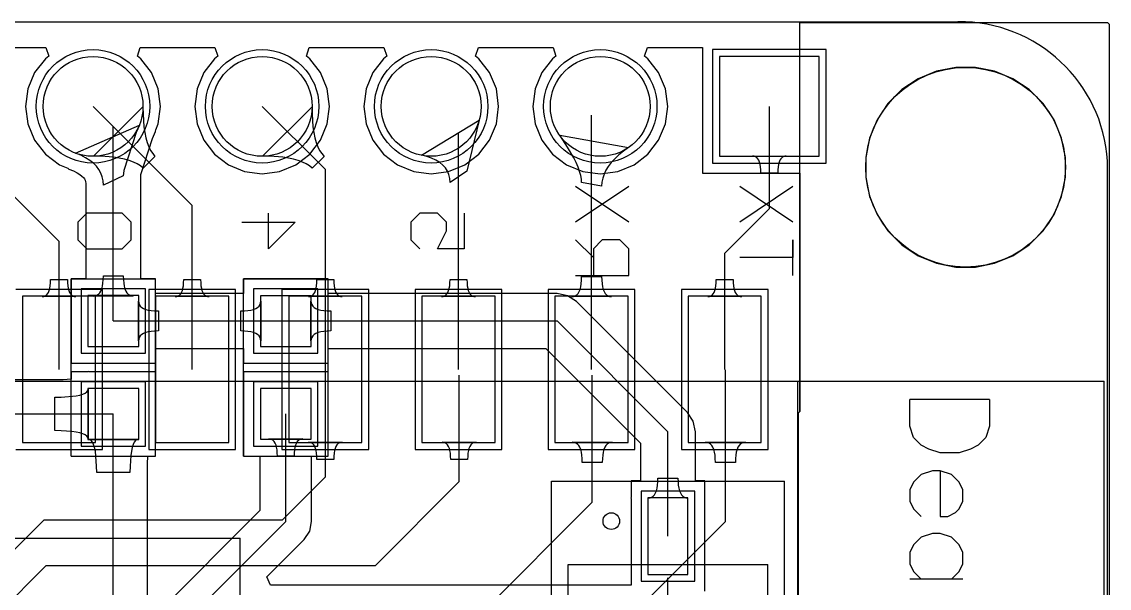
# Model space of a CAD drawing. Header units: millimetres. Extents: x 57.2 to 126.2, y 70.1 to 101.2.
# Drawn here: x 109.83 to 126.16, y 89.22 to 97.73 of the extents above; entities that cross this region are included whole.
import ezdxf

# ---------------------------------------------------------------- set-up
doc = ezdxf.new("R2010")
doc.units = ezdxf.units.MM
for name, color, linetype in [('BottomLayer', 5, 'Continuous'), ('BottomOverlay', 54, 'Continuous'), ('BottomPaste', 16, 'Continuous'), ('BottomSolder', 6, 'Continuous'), ('KeepOutLayer', 6, 'Continuous'), ('Mechanical13', 56, 'Continuous'), ('Mechanical15', 56, 'Continuous'), ('MultiLayer', 9, 'Continuous'), ('TopLayer', 1, 'Continuous'), ('TopOverlay', 2, 'Continuous'), ('TopPaste', 8, 'Continuous'), ('TopSolder', 216, 'Continuous')]:
    doc.layers.add(name, color=color, linetype=linetype)

# ---------------------------------------------------------------- blocks, each defined once
blk = doc.blocks.new('HDR1X10_B_2')
at = {"layer": 'BottomLayer'}
for p, q in [((-0.75, 0.75), (-0.75, -0.75)), ((0.75, 0.75), (-0.75, 0.75)), ((0.75, -0.75), (0.75, 0.75)), ((-0.75, -0.75), (0.75, -0.75))]:
    blk.add_line(p, q, dxfattribs=at)
for centre in [(2.54, 0), (5.08, 0), (7.62, 0), (10.16, 0)]:
    blk.add_circle(centre, 0.75, dxfattribs=at)
at = {"layer": 'BottomSolder'}
for p, q in [((-0.852, 0.852), (-0.852, -0.852)), ((0.852, 0.852), (-0.852, 0.852)), ((0.852, -0.852), (0.852, 0.852)), ((-0.852, -0.852), (0.852, -0.852))]:
    blk.add_line(p, q, dxfattribs=at)
for centre in [(2.54, 0), (5.08, 0), (7.62, 0), (10.16, 0)]:
    blk.add_circle(centre, 0.852, dxfattribs=at)
at = {"layer": 'MultiLayer'}
for p, q in [((-0.75, 0.75), (-0.75, -0.75)), ((0.75, 0.75), (-0.75, 0.75)), ((0.75, -0.75), (0.75, 0.75)), ((-0.75, -0.75), (0.75, -0.75))]:
    blk.add_line(p, q, dxfattribs=at)
for centre in [(2.54, 0), (5.08, 0), (7.62, 0), (10.16, 0)]:
    blk.add_circle(centre, 0.75, dxfattribs=at)
at = {"layer": 'TopLayer'}
for p, q in [((-0.75, 0.75), (-0.75, -0.75)), ((0.75, 0.75), (-0.75, 0.75)), ((0.75, -0.75), (0.75, 0.75)), ((-0.75, -0.75), (0.75, -0.75))]:
    blk.add_line(p, q, dxfattribs=at)
for centre in [(2.54, 0), (5.08, 0), (7.62, 0), (10.16, 0)]:
    blk.add_circle(centre, 0.75, dxfattribs=at)
at = {"layer": 'TopSolder'}
for p, q in [((-0.852, 0.852), (-0.852, -0.852)), ((0.852, 0.852), (-0.852, 0.852)), ((0.852, -0.852), (0.852, 0.852)), ((-0.852, -0.852), (0.852, -0.852))]:
    blk.add_line(p, q, dxfattribs=at)
for centre in [(2.54, 0), (5.08, 0), (7.62, 0), (10.16, 0)]:
    blk.add_circle(centre, 0.852, dxfattribs=at)
blk = doc.blocks.new('R0603_35')
at = {"layer": 'TopLayer'}
for p, q in [((-1.079, 0.381), (-1.079, -0.381)), ((-0.317, 0.381), (-1.079, 0.381)), ((-0.317, -0.381), (-0.317, 0.381)), ((0.317, 0.381), (0.317, -0.381)), ((1.079, 0.381), (0.317, 0.381)), ((1.079, -0.381), (1.079, 0.381)), ((-1.079, -0.381), (-0.317, -0.381)), ((0.317, -0.381), (1.079, -0.381))]:
    blk.add_line(p, q, dxfattribs=at)
at = {"layer": 'TopOverlay'}
for p, q in [((-1.333, 0.635), (1.333, 0.635)), ((-1.333, 0.635), (-1.333, -0.635)), ((1.333, 0.635), (1.333, -0.635)), ((-1.333, -0.635), (1.333, -0.635))]:
    blk.add_line(p, q, dxfattribs=at)
at = {"layer": 'TopPaste'}
for p, q in [((-1.079, 0.381), (-1.079, -0.381)), ((-0.317, 0.381), (-1.079, 0.381)), ((-0.317, -0.381), (-0.317, 0.381)), ((0.317, 0.381), (0.317, -0.381)), ((1.079, 0.381), (0.317, 0.381)), ((1.079, -0.381), (1.079, 0.381)), ((-1.079, -0.381), (-0.317, -0.381)), ((0.317, -0.381), (1.079, -0.381))]:
    blk.add_line(p, q, dxfattribs=at)
at = {"layer": 'TopSolder'}
for p, q in [((-1.181, 0.483), (-1.181, -0.483)), ((-0.216, 0.483), (-1.181, 0.483)), ((-0.216, -0.483), (-0.216, 0.483)), ((0.216, 0.483), (0.216, -0.483)), ((1.181, 0.483), (0.216, 0.483)), ((1.181, -0.483), (1.181, 0.483)), ((-1.181, -0.483), (-0.216, -0.483)), ((0.216, -0.483), (1.181, -0.483))]:
    blk.add_line(p, q, dxfattribs=at)
blk = doc.blocks.new('R0603_37')
at = {"layer": 'TopLayer'}
for p, q in [((-1.0795, 0.381), (-1.0795, -0.381)), ((-0.3175, 0.381), (-1.0795, 0.381)), ((-0.3175, -0.381), (-0.3175, 0.381)), ((0.3175, 0.381), (0.3175, -0.381)), ((1.0795, 0.381), (0.3175, 0.381)), ((1.0795, -0.381), (1.0795, 0.381)), ((-1.0795, -0.381), (-0.3175, -0.381)), ((0.3175, -0.381), (1.0795, -0.381))]:
    blk.add_line(p, q, dxfattribs=at)
at = {"layer": 'TopOverlay'}
for p, q in [((-1.3335, 0.635), (1.3335, 0.635)), ((-1.3335, 0.635), (-1.3335, -0.635)), ((1.3335, 0.635), (1.3335, -0.635)), ((-1.3335, -0.635), (1.3335, -0.635))]:
    blk.add_line(p, q, dxfattribs=at)
at = {"layer": 'TopPaste'}
for p, q in [((-1.0795, 0.381), (-1.0795, -0.381)), ((-0.3175, 0.381), (-1.0795, 0.381)), ((-0.3175, -0.381), (-0.3175, 0.381)), ((0.3175, 0.381), (0.3175, -0.381)), ((1.0795, 0.381), (0.3175, 0.381)), ((1.0795, -0.381), (1.0795, 0.381)), ((-1.0795, -0.381), (-0.3175, -0.381)), ((0.3175, -0.381), (1.0795, -0.381))]:
    blk.add_line(p, q, dxfattribs=at)
at = {"layer": 'TopSolder'}
for p, q in [((-1.1811, 0.4826), (-1.1811, -0.4826)), ((-0.2159, 0.4826), (-1.1811, 0.4826)), ((-0.2159, -0.4826), (-0.2159, 0.4826)), ((0.2159, 0.4826), (0.2159, -0.4826)), ((1.1811, 0.4826), (0.2159, 0.4826)), ((1.1811, -0.4826), (1.1811, 0.4826)), ((-1.1811, -0.4826), (-0.2159, -0.4826)), ((0.2159, -0.4826), (1.1811, -0.4826))]:
    blk.add_line(p, q, dxfattribs=at)
blk = doc.blocks.new('ESP_07_B_51')
at = {"layer": 'BottomLayer'}
for p, q in [((-0.926, 11.602), (-0.926, 10.502)), ((1.274, 11.602), (-0.926, 11.602)), ((1.274, 10.502), (1.274, 11.602)), ((-0.926, 10.502), (1.274, 10.502)), ((-0.926, 9.602), (-0.926, 8.502)), ((1.274, 9.602), (-0.926, 9.602)), ((1.274, 8.502), (1.274, 9.602)), ((-0.926, 8.502), (1.274, 8.502)), ((-0.926, 7.602), (-0.926, 6.502)), ((1.274, 7.602), (-0.926, 7.602)), ((1.274, 6.502), (1.274, 7.602)), ((-0.926, 6.502), (1.274, 6.502)), ((-0.926, 5.602), (-0.926, 4.502)), ((1.274, 5.602), (-0.926, 5.602)), ((1.274, 4.502), (1.274, 5.602)), ((-0.926, 4.502), (1.274, 4.502)), ((-0.926, 3.602), (-0.926, 2.502)), ((1.274, 3.602), (-0.926, 3.602)), ((1.274, 2.502), (1.274, 3.602)), ((-0.926, 2.502), (1.274, 2.502)), ((-0.926, 1.602), (-0.926, 0.502)), ((1.274, 1.602), (-0.926, 1.602)), ((1.274, 0.502), (1.274, 1.602)), ((-0.926, 0.502), (1.274, 0.502))]:
    blk.add_line(p, q, dxfattribs=at)
at = {"layer": 'BottomOverlay'}
for p, q in [((-0.003, 16.552), (-0.003, -4.648)), ((-16.003, -0.048), (-0.003, -0.048)), ((-16.003, -4.648), (-0.003, -4.648))]:
    blk.add_line(p, q, dxfattribs=at)
at = {"layer": 'BottomPaste'}
for p, q in [((-0.926, 11.602), (-0.926, 10.502)), ((1.274, 11.602), (-0.926, 11.602)), ((1.274, 10.502), (1.274, 11.602)), ((-0.926, 10.502), (1.274, 10.502)), ((-0.926, 9.602), (-0.926, 8.502)), ((1.274, 9.602), (-0.926, 9.602)), ((1.274, 8.502), (1.274, 9.602)), ((-0.926, 8.502), (1.274, 8.502)), ((-0.926, 7.602), (-0.926, 6.502)), ((1.274, 7.602), (-0.926, 7.602)), ((1.274, 6.502), (1.274, 7.602)), ((-0.926, 6.502), (1.274, 6.502)), ((-0.926, 5.602), (-0.926, 4.502)), ((1.274, 5.602), (-0.926, 5.602)), ((1.274, 4.502), (1.274, 5.602)), ((-0.926, 4.502), (1.274, 4.502)), ((-0.926, 3.602), (-0.926, 2.502)), ((1.274, 3.602), (-0.926, 3.602)), ((1.274, 2.502), (1.274, 3.602)), ((-0.926, 2.502), (1.274, 2.502)), ((-0.926, 1.602), (-0.926, 0.502)), ((1.274, 1.602), (-0.926, 1.602)), ((1.274, 0.502), (1.274, 1.602)), ((-0.926, 0.502), (1.274, 0.502))]:
    blk.add_line(p, q, dxfattribs=at)
at = {"layer": 'BottomSolder'}
for p, q in [((-1.028, 11.703), (-1.028, 10.4)), ((1.375, 10.4), (1.375, 11.703)), ((-1.028, 10.4), (1.375, 10.4)), ((-1.028, 9.703), (-1.028, 8.4)), ((1.375, 9.703), (-1.028, 9.703)), ((1.375, 8.4), (1.375, 9.703)), ((-1.028, 8.4), (1.375, 8.4)), ((-1.028, 7.703), (-1.028, 6.4)), ((1.375, 7.703), (-1.028, 7.703)), ((1.375, 6.4), (1.375, 7.703)), ((-1.028, 6.4), (1.375, 6.4)), ((-1.028, 5.703), (-1.028, 4.4)), ((1.375, 5.703), (-1.028, 5.703)), ((1.375, 4.4), (1.375, 5.703)), ((-1.028, 4.4), (1.375, 4.4)), ((-1.028, 3.703), (-1.028, 2.4)), ((1.375, 3.703), (-1.028, 3.703)), ((1.375, 2.4), (1.375, 3.703)), ((-1.028, 2.4), (1.375, 2.4)), ((-1.028, 1.703), (-1.028, 0.4)), ((1.375, 1.703), (-1.028, 1.703)), ((1.375, 0.4), (1.375, 1.703)), ((-1.028, 0.4), (1.375, 0.4))]:
    blk.add_line(p, q, dxfattribs=at)
blk = doc.blocks.new('_8050_52')
at = {"layer": 'Mechanical13'}
for p, q in [((-0.624, 1.424), (-0.624, -1.576)), ((-0.624, 1.424), (0.776, 1.424)), ((0.776, 1.424), (0.776, -1.576)), ((-0.624, -1.576), (0.776, -1.576))]:
    blk.add_line(p, q, dxfattribs=at)
at = {"layer": 'Mechanical15'}
for p, q in [((-1.874, 1.674), (-1.874, -1.826)), ((-1.874, 1.674), (2.026, 1.674)), ((2.026, 1.674), (2.026, -1.826)), ((0.076, 0.424), (0.076, -0.576)), ((-0.424, -0.076), (0.576, -0.076)), ((-1.874, -1.826), (2.026, -1.826))]:
    blk.add_line(p, q, dxfattribs=at)
at = {"layer": 'TopLayer'}
for p, q in [((-0.474, 1.174), (-1.624, 1.174)), ((-1.624, 1.174), (-1.624, 0.574)), ((-0.474, 0.574), (-0.474, 1.174)), ((-1.624, 0.574), (-0.474, 0.574)), ((1.776, 0.224), (0.626, 0.224)), ((0.626, 0.224), (0.626, -0.376)), ((1.776, -0.376), (1.776, 0.224)), ((0.626, -0.376), (1.776, -0.376)), ((-0.474, -0.726), (-1.624, -0.726)), ((-1.624, -0.726), (-1.624, -1.326)), ((-0.474, -1.326), (-0.474, -0.726)), ((-1.624, -1.326), (-0.474, -1.326))]:
    blk.add_line(p, q, dxfattribs=at)
at = {"layer": 'TopOverlay'}
for p, q in [((-0.124, 1.424), (0.776, 1.424)), ((0.776, 1.424), (0.776, 0.624)), ((0.776, -0.776), (0.776, -1.576)), ((-0.124, -1.576), (0.776, -1.576))]:
    blk.add_line(p, q, dxfattribs=at)
blk.add_circle((1.426, 0.774), 0.125, dxfattribs=at)
at = {"layer": 'TopPaste'}
for p, q in [((-0.474, 1.174), (-1.624, 1.174)), ((-1.624, 1.174), (-1.624, 0.574)), ((-0.474, 0.574), (-0.474, 1.174)), ((-1.624, 0.574), (-0.474, 0.574)), ((1.776, 0.224), (0.626, 0.224)), ((0.626, 0.224), (0.626, -0.376)), ((1.776, -0.376), (1.776, 0.224)), ((0.626, -0.376), (1.776, -0.376)), ((-0.474, -0.726), (-1.624, -0.726)), ((-1.624, -0.726), (-1.624, -1.326)), ((-0.474, -1.326), (-0.474, -0.726)), ((-1.624, -1.326), (-0.474, -1.326))]:
    blk.add_line(p, q, dxfattribs=at)
at = {"layer": 'TopSolder'}
for p, q in [((-0.372, 1.275), (-1.725, 1.275)), ((-1.725, 1.275), (-1.725, 0.472)), ((-0.372, 0.472), (-0.372, 1.275)), ((-1.725, 0.472), (-0.372, 0.472)), ((1.878, 0.325), (0.525, 0.325)), ((0.525, 0.325), (0.525, -0.478)), ((1.878, -0.478), (1.878, 0.325)), ((0.525, -0.478), (1.878, -0.478)), ((-0.372, -0.625), (-1.725, -0.625)), ((-1.725, -0.625), (-1.725, -1.428)), ((-0.372, -1.428), (-0.372, -0.625)), ((-1.725, -1.428), (-0.372, -1.428))]:
    blk.add_line(p, q, dxfattribs=at)
blk = doc.blocks.new('LM39100_59')
at = {"layer": 'TopLayer'}
for p, q in [((-1.589, 3.824), (-1.589, 2.325)), ((1.691, 3.824), (-1.589, 3.824)), ((1.691, 2.325), (1.691, 3.824)), ((-1.589, 2.325), (1.691, 2.325)), ((-2.731, -2.477), (-2.731, -3.975)), ((-1.74, -2.477), (-2.731, -2.477)), ((-1.74, -3.975), (-1.74, -2.477)), ((-0.444, -2.476), (-0.444, -3.976)), ((0.546, -2.476), (-0.444, -2.476)), ((0.546, -3.976), (0.546, -2.476)), ((1.841, -2.477), (1.841, -3.975)), ((2.832, -2.477), (1.841, -2.477)), ((2.832, -3.975), (2.832, -2.477)), ((-2.731, -3.975), (-1.74, -3.975)), ((-0.444, -3.976), (0.546, -3.976)), ((1.841, -3.975), (2.832, -3.975))]:
    blk.add_line(p, q, dxfattribs=at)
at = {"layer": 'TopOverlay'}
for p, q in [((-3.251, -2.21), (-3.251, 1.854)), ((-2.235, 1.854), (-3.251, 1.854)), ((3.353, 1.854), (2.337, 1.854)), ((3.353, -2.21), (3.353, 1.854))]:
    blk.add_line(p, q, dxfattribs=at)
at = {"layer": 'TopPaste'}
for p, q in [((-1.589, 3.824), (-1.589, 2.325)), ((1.691, 3.824), (-1.589, 3.824)), ((1.691, 2.325), (1.691, 3.824)), ((-1.589, 2.325), (1.691, 2.325)), ((-2.731, -2.477), (-2.731, -3.975)), ((-1.74, -2.477), (-2.731, -2.477)), ((-1.74, -3.975), (-1.74, -2.477)), ((-0.444, -2.476), (-0.444, -3.976)), ((0.546, -2.476), (-0.444, -2.476)), ((0.546, -3.976), (0.546, -2.476)), ((1.841, -2.477), (1.841, -3.975)), ((2.832, -2.477), (1.841, -2.477)), ((2.832, -3.975), (2.832, -2.477)), ((-2.731, -3.975), (-1.74, -3.975)), ((-0.444, -3.976), (0.546, -3.976)), ((1.841, -3.975), (2.832, -3.975))]:
    blk.add_line(p, q, dxfattribs=at)
at = {"layer": 'TopSolder'}
for p, q in [((-1.691, 3.925), (-1.691, 2.223)), ((1.792, 3.925), (-1.691, 3.925)), ((1.792, 2.223), (1.792, 3.925)), ((-1.691, 2.223), (1.792, 2.223)), ((-2.832, -2.375), (-2.832, -4.077)), ((-1.638, -2.375), (-2.832, -2.375)), ((-1.638, -4.077), (-1.638, -2.375)), ((-0.546, -2.374), (-0.546, -4.077)), ((0.647, -2.374), (-0.546, -2.374)), ((0.647, -4.077), (0.647, -2.374)), ((1.74, -2.375), (1.74, -4.077)), ((2.934, -2.375), (1.74, -2.375)), ((2.934, -4.077), (2.934, -2.375)), ((-2.832, -4.077), (-1.638, -4.077)), ((-0.546, -4.077), (0.647, -4.077)), ((1.74, -4.077), (2.934, -4.077))]:
    blk.add_line(p, q, dxfattribs=at)

msp = doc.modelspace()

# ---------------------------------------------------------------- linework, layer by layer
at = {"layer": 'BottomLayer'}
for p, q in [((121.514, 91.872), (121.514, 97.714)), ((121.514, 97.714), (126.136, 97.714)), ((126.136, 97.714), (126.162, 97.688)), ((126.162, 97.688), (126.162, 70.104)), ((108.356, 96.455), (110.386, 94.426)), ((110.896, 96.455), (112.386, 94.966)), ((110.904, 95.705), (111.646, 96.448)), ((111.646, 96.448), (111.647, 96.34)), ((113.436, 96.455), (114.386, 95.506)), ((113.444, 95.705), (114.186, 96.448)), ((114.186, 96.448), (114.187, 96.34)), ((121.056, 94.92), (121.056, 96.455)), ((111.647, 96.34), (111.66, 96.147)), ((114.187, 96.34), (114.2, 96.147)), ((115.829, 95.72), (116.697, 96.246)), ((116.697, 96.246), (116.513, 95.481)), ((118.386, 92.503), (118.386, 96.325)), ((111.66, 96.147), (111.673, 96.061)), ((111.673, 96.061), (111.689, 95.983)), ((114.2, 96.147), (114.213, 96.061)), ((114.213, 96.061), (114.229, 95.983)), ((111.689, 95.983), (111.709, 95.913)), ((111.709, 95.913), (111.733, 95.849)), ((114.229, 95.983), (114.249, 95.913)), ((114.249, 95.913), (114.273, 95.849)), ((116.386, 92.503), (116.386, 96.046)), ((118.025, 95.843), (117.906, 96.02)), ((117.906, 96.02), (118.94, 95.836)), ((111.733, 95.849), (111.76, 95.794)), ((111.76, 95.794), (111.792, 95.745)), ((111.792, 95.745), (111.827, 95.704)), ((114.273, 95.849), (114.3, 95.794)), ((114.3, 95.794), (114.332, 95.745)), ((114.332, 95.745), (114.367, 95.704)), ((118.117, 95.684), (118.025, 95.843)), ((118.863, 95.781), (118.794, 95.725)), ((118.94, 95.836), (118.863, 95.781)), ((111.012, 95.705), (110.904, 95.705)), ((111.205, 95.691), (111.012, 95.705)), ((111.29, 95.679), (111.205, 95.691)), ((111.368, 95.663), (111.29, 95.679)), ((111.439, 95.643), (111.368, 95.663)), ((111.502, 95.619), (111.439, 95.643)), ((111.558, 95.592), (111.502, 95.619)), ((111.607, 95.56), (111.558, 95.592)), ((111.827, 95.704), (111.647, 95.525)), ((113.552, 95.705), (113.444, 95.705)), ((113.745, 95.691), (113.552, 95.705)), ((113.83, 95.679), (113.745, 95.691)), ((113.908, 95.663), (113.83, 95.679)), ((113.979, 95.643), (113.908, 95.663)), ((114.042, 95.619), (113.979, 95.643)), ((114.098, 95.592), (114.042, 95.619)), ((114.146, 95.56), (114.098, 95.592)), ((114.367, 95.704), (114.187, 95.525)), ((115.91, 95.7), (115.829, 95.72)), ((115.983, 95.676), (115.91, 95.7)), ((116.048, 95.647), (115.983, 95.676)), ((116.104, 95.613), (116.048, 95.647)), ((116.151, 95.574), (116.104, 95.613)), ((116.19, 95.531), (116.151, 95.574)), ((118.153, 95.611), (118.117, 95.684)), ((118.183, 95.543), (118.153, 95.611)), ((118.681, 95.611), (118.637, 95.553)), ((118.734, 95.668), (118.681, 95.611)), ((118.794, 95.725), (118.734, 95.668)), ((120.827, 95.706), (120.802, 95.708)), ((120.802, 95.708), (121.31, 95.708)), ((120.848, 95.698), (120.827, 95.706)), ((120.867, 95.686), (120.848, 95.698)), ((120.884, 95.668), (120.867, 95.686)), ((120.898, 95.645), (120.884, 95.668)), ((120.909, 95.617), (120.898, 95.645)), ((120.918, 95.584), (120.909, 95.617)), ((120.924, 95.546), (120.918, 95.584)), ((121.195, 95.584), (121.188, 95.546)), ((121.204, 95.617), (121.195, 95.584)), ((121.215, 95.645), (121.204, 95.617)), ((121.229, 95.668), (121.215, 95.645)), ((121.246, 95.686), (121.229, 95.668)), ((121.265, 95.698), (121.246, 95.686)), ((121.286, 95.706), (121.265, 95.698)), ((121.31, 95.708), (121.286, 95.706)), ((111.647, 95.525), (111.607, 95.56)), ((114.187, 95.525), (114.146, 95.56)), ((114.386, 92.503), (114.386, 95.506)), ((116.22, 95.483), (116.19, 95.531)), ((116.241, 95.43), (116.22, 95.483)), ((116.254, 95.373), (116.241, 95.43)), ((116.513, 95.481), (116.259, 95.31)), ((118.206, 95.478), (118.183, 95.543)), ((118.222, 95.418), (118.206, 95.478)), ((118.232, 95.362), (118.222, 95.418)), ((118.572, 95.436), (118.552, 95.376)), ((118.6, 95.495), (118.572, 95.436)), ((118.637, 95.553), (118.6, 95.495)), ((120.928, 95.503), (120.924, 95.546)), ((120.929, 95.454), (120.928, 95.503)), ((121.183, 95.454), (120.929, 95.454)), ((121.185, 95.503), (121.183, 95.454)), ((121.188, 95.546), (121.185, 95.503)), ((116.259, 95.31), (116.254, 95.373)), ((118.236, 95.31), (118.232, 95.362)), ((118.536, 95.256), (118.236, 95.31)), ((118.54, 95.316), (118.536, 95.256)), ((118.552, 95.376), (118.54, 95.316)), ((112.386, 92.503), (112.386, 94.966)), ((120.386, 94.249), (121.056, 94.92)), ((110.386, 92.503), (110.386, 94.426)), ((120.386, 92.503), (120.386, 94.249)), ((110.254, 93.761), (110.257, 93.805)), ((110.257, 93.805), (110.259, 93.854)), ((110.259, 93.854), (110.513, 93.854)), ((110.513, 93.854), (110.514, 93.805)), ((110.514, 93.805), (110.518, 93.761)), ((112.254, 93.761), (112.257, 93.805)), ((112.257, 93.805), (112.259, 93.854)), ((112.259, 93.854), (112.513, 93.854)), ((112.513, 93.854), (112.514, 93.805)), ((112.514, 93.805), (112.518, 93.761)), ((114.254, 93.761), (114.257, 93.805)), ((114.257, 93.805), (114.259, 93.854)), ((114.259, 93.854), (114.513, 93.854)), ((114.513, 93.854), (114.514, 93.805)), ((114.514, 93.805), (114.518, 93.761)), ((116.254, 93.761), (116.257, 93.805)), ((116.257, 93.805), (116.259, 93.854)), ((116.259, 93.854), (116.513, 93.854)), ((116.513, 93.854), (116.514, 93.805)), ((116.514, 93.805), (116.518, 93.761)), ((118.222, 93.745), (118.23, 93.79)), ((118.23, 93.79), (118.234, 93.842)), ((118.234, 93.842), (118.236, 93.9)), ((118.236, 93.9), (118.536, 93.9)), ((118.536, 93.9), (118.537, 93.842)), ((118.537, 93.842), (118.542, 93.79)), ((118.542, 93.79), (118.549, 93.745)), ((120.254, 93.761), (120.257, 93.805)), ((120.257, 93.805), (120.259, 93.854)), ((120.259, 93.854), (120.513, 93.854)), ((120.513, 93.854), (120.514, 93.805)), ((120.514, 93.805), (120.518, 93.761)), ((110.177, 93.607), (110.196, 93.62)), ((110.196, 93.62), (110.213, 93.638)), ((110.213, 93.638), (110.227, 93.661)), ((110.227, 93.661), (110.238, 93.689)), ((110.238, 93.689), (110.247, 93.722)), ((110.247, 93.722), (110.254, 93.761)), ((110.518, 93.761), (110.524, 93.722)), ((110.524, 93.722), (110.533, 93.689)), ((110.533, 93.689), (110.544, 93.661)), ((110.544, 93.661), (110.558, 93.638)), ((110.558, 93.638), (110.575, 93.62)), ((110.575, 93.62), (110.594, 93.607)), ((112.177, 93.607), (112.196, 93.62)), ((112.196, 93.62), (112.213, 93.638)), ((112.213, 93.638), (112.227, 93.661)), ((112.227, 93.661), (112.238, 93.689)), ((112.238, 93.689), (112.247, 93.722)), ((112.247, 93.722), (112.254, 93.761)), ((112.518, 93.761), (112.524, 93.722)), ((112.524, 93.722), (112.533, 93.689)), ((112.533, 93.689), (112.544, 93.661)), ((112.544, 93.661), (112.558, 93.638)), ((112.558, 93.638), (112.575, 93.62)), ((112.575, 93.62), (112.594, 93.607)), ((114.177, 93.607), (114.196, 93.62)), ((114.196, 93.62), (114.213, 93.638)), ((114.213, 93.638), (114.227, 93.661)), ((114.227, 93.661), (114.238, 93.689)), ((114.238, 93.689), (114.247, 93.722)), ((114.247, 93.722), (114.254, 93.761)), ((114.518, 93.761), (114.524, 93.722)), ((114.524, 93.722), (114.533, 93.689)), ((114.533, 93.689), (114.544, 93.661)), ((114.544, 93.661), (114.558, 93.638)), ((114.558, 93.638), (114.575, 93.62)), ((114.575, 93.62), (114.594, 93.607)), ((116.177, 93.607), (116.196, 93.62)), ((116.196, 93.62), (116.213, 93.638)), ((116.213, 93.638), (116.227, 93.661)), ((116.227, 93.661), (116.238, 93.689)), ((116.238, 93.689), (116.247, 93.722)), ((116.247, 93.722), (116.254, 93.761)), ((116.518, 93.761), (116.524, 93.722)), ((116.524, 93.722), (116.533, 93.689)), ((116.533, 93.689), (116.544, 93.661)), ((116.544, 93.661), (116.558, 93.638)), ((116.558, 93.638), (116.575, 93.62)), ((116.575, 93.62), (116.594, 93.607)), ((118.114, 93.6), (118.14, 93.609)), ((118.14, 93.609), (118.162, 93.624)), ((118.162, 93.624), (118.182, 93.645)), ((118.182, 93.645), (118.198, 93.672)), ((118.198, 93.672), (118.212, 93.706)), ((118.212, 93.706), (118.222, 93.745)), ((118.549, 93.745), (118.56, 93.706)), ((118.56, 93.706), (118.573, 93.672)), ((118.573, 93.672), (118.59, 93.645)), ((118.59, 93.645), (118.609, 93.624)), ((118.609, 93.624), (118.632, 93.609)), ((118.632, 93.609), (118.657, 93.6)), ((120.177, 93.607), (120.196, 93.62)), ((120.196, 93.62), (120.213, 93.638)), ((120.213, 93.638), (120.227, 93.661)), ((120.227, 93.661), (120.238, 93.689)), ((120.238, 93.689), (120.247, 93.722)), ((120.247, 93.722), (120.254, 93.761)), ((120.518, 93.761), (120.524, 93.722)), ((120.524, 93.722), (120.533, 93.689)), ((120.533, 93.689), (120.544, 93.661)), ((120.544, 93.661), (120.558, 93.638)), ((120.558, 93.638), (120.575, 93.62)), ((120.575, 93.62), (120.594, 93.607)), ((110.132, 93.597), (110.156, 93.599)), ((110.64, 93.597), (110.132, 93.597)), ((110.156, 93.599), (110.177, 93.607)), ((110.594, 93.607), (110.615, 93.599)), ((110.615, 93.599), (110.64, 93.597)), ((112.132, 93.597), (112.156, 93.599)), ((112.64, 93.597), (112.132, 93.597)), ((112.156, 93.599), (112.177, 93.607)), ((112.594, 93.607), (112.615, 93.599)), ((112.615, 93.599), (112.64, 93.597)), ((114.132, 93.597), (114.156, 93.599)), ((114.64, 93.597), (114.132, 93.597)), ((114.156, 93.599), (114.177, 93.607)), ((114.594, 93.607), (114.615, 93.599)), ((114.615, 93.599), (114.64, 93.597)), ((116.132, 93.597), (116.156, 93.599)), ((116.64, 93.597), (116.132, 93.597)), ((116.156, 93.599), (116.177, 93.607)), ((116.594, 93.607), (116.615, 93.599)), ((116.615, 93.599), (116.64, 93.597)), ((118.086, 93.597), (118.114, 93.6)), ((118.686, 93.597), (118.086, 93.597)), ((118.657, 93.6), (118.686, 93.597)), ((120.132, 93.597), (120.156, 93.599)), ((120.64, 93.597), (120.132, 93.597)), ((120.156, 93.599), (120.177, 93.607)), ((120.594, 93.607), (120.615, 93.599)), ((120.615, 93.599), (120.64, 93.597)), ((114.386, 90.891), (114.386, 92.503)), ((120.396, 90.221), (120.396, 92.495)), ((116.396, 90.818), (116.396, 92.417)), ((118.396, 90.507), (118.396, 92.417)), ((121.488, 91.846), (121.514, 91.872)), ((121.488, 70.129), (121.488, 91.846)), ((114.156, 91.406), (114.132, 91.409)), ((114.132, 91.409), (114.64, 91.409)), ((114.177, 91.398), (114.156, 91.406)), ((114.196, 91.386), (114.177, 91.398)), ((114.213, 91.368), (114.196, 91.386)), ((114.227, 91.344), (114.213, 91.368)), ((114.238, 91.316), (114.227, 91.344)), ((114.544, 91.344), (114.533, 91.316)), ((114.558, 91.368), (114.544, 91.344)), ((114.575, 91.386), (114.558, 91.368)), ((114.594, 91.398), (114.575, 91.386)), ((114.615, 91.406), (114.594, 91.398)), ((114.64, 91.409), (114.615, 91.406)), ((116.166, 91.406), (116.142, 91.409)), ((116.142, 91.409), (116.65, 91.409)), ((116.188, 91.398), (116.166, 91.406)), ((116.207, 91.386), (116.188, 91.398)), ((116.223, 91.368), (116.207, 91.386)), ((116.237, 91.344), (116.223, 91.368)), ((116.249, 91.316), (116.237, 91.344)), ((116.555, 91.344), (116.543, 91.316)), ((116.569, 91.368), (116.555, 91.344)), ((116.585, 91.386), (116.569, 91.368)), ((116.604, 91.398), (116.585, 91.386)), ((116.626, 91.406), (116.604, 91.398)), ((116.65, 91.409), (116.626, 91.406)), ((118.124, 91.406), (118.096, 91.409)), ((118.096, 91.409), (118.696, 91.409)), ((118.15, 91.397), (118.124, 91.406)), ((118.172, 91.381), (118.15, 91.397)), ((118.192, 91.36), (118.172, 91.381)), ((118.208, 91.333), (118.192, 91.36)), ((118.222, 91.3), (118.208, 91.333)), ((118.583, 91.333), (118.57, 91.3)), ((118.6, 91.36), (118.583, 91.333)), ((118.619, 91.381), (118.6, 91.36)), ((118.642, 91.397), (118.619, 91.381)), ((118.667, 91.406), (118.642, 91.397)), ((118.696, 91.409), (118.667, 91.406)), ((120.124, 91.406), (120.096, 91.409)), ((120.096, 91.409), (120.696, 91.409)), ((120.15, 91.397), (120.124, 91.406)), ((120.173, 91.381), (120.15, 91.397)), ((120.192, 91.36), (120.173, 91.381)), ((120.208, 91.333), (120.192, 91.36)), ((120.222, 91.3), (120.208, 91.333)), ((120.584, 91.333), (120.57, 91.3)), ((120.6, 91.36), (120.584, 91.333)), ((120.619, 91.381), (120.6, 91.36)), ((120.642, 91.397), (120.619, 91.381)), ((120.668, 91.406), (120.642, 91.397)), ((120.696, 91.409), (120.668, 91.406)), ((114.247, 91.283), (114.238, 91.316)), ((114.254, 91.244), (114.247, 91.283)), ((114.257, 91.2), (114.254, 91.244)), ((114.259, 91.152), (114.257, 91.2)), ((114.514, 91.2), (114.513, 91.152)), ((114.518, 91.244), (114.514, 91.2)), ((114.524, 91.283), (114.518, 91.244)), ((114.533, 91.316), (114.524, 91.283)), ((116.258, 91.283), (116.249, 91.316)), ((116.264, 91.244), (116.258, 91.283)), ((116.268, 91.2), (116.264, 91.244)), ((116.269, 91.152), (116.268, 91.2)), ((116.524, 91.2), (116.523, 91.152)), ((116.528, 91.244), (116.524, 91.2)), ((116.534, 91.283), (116.528, 91.244)), ((116.543, 91.316), (116.534, 91.283)), ((118.232, 91.26), (118.222, 91.3)), ((118.24, 91.215), (118.232, 91.26)), ((118.244, 91.163), (118.24, 91.215)), ((118.246, 91.106), (118.244, 91.163)), ((118.547, 91.163), (118.546, 91.106)), ((118.552, 91.215), (118.547, 91.163)), ((118.559, 91.26), (118.552, 91.215)), ((118.57, 91.3), (118.559, 91.26)), ((120.233, 91.26), (120.222, 91.3)), ((120.24, 91.215), (120.233, 91.26)), ((120.244, 91.163), (120.24, 91.215)), ((120.246, 91.106), (120.244, 91.163)), ((120.548, 91.163), (120.546, 91.106)), ((120.552, 91.215), (120.548, 91.163)), ((120.559, 91.26), (120.552, 91.215)), ((120.57, 91.3), (120.559, 91.26)), ((114.513, 91.152), (114.259, 91.152)), ((116.523, 91.152), (116.269, 91.152)), ((118.546, 91.106), (118.246, 91.106)), ((120.546, 91.106), (120.246, 91.106)), ((113.741, 90.246), (114.386, 90.891)), ((115.138, 89.56), (116.396, 90.818)), ((116.281, 88.392), (118.396, 90.507)), ((103.911, 83.998), (110.16, 90.246)), ((110.16, 90.246), (113.741, 90.246)), ((117.45, 87.274), (120.396, 90.221)), ((104.096, 83.464), (110.192, 89.56)), ((110.192, 89.56), (115.138, 89.56))]:
    msp.add_line(p, q, dxfattribs=at)
at = {"layer": 'BottomOverlay'}
for p, q in [((118.946, 94.716), (118.146, 95.249)), ((118.946, 95.249), (118.146, 94.716)), ((121.411, 94.716), (120.611, 95.249)), ((121.411, 95.249), (120.611, 94.716)), ((110.801, 94.849), (110.668, 94.716)), ((111.334, 94.849), (110.801, 94.849)), ((111.468, 94.716), (111.334, 94.849)), ((113.531, 94.316), (113.531, 94.849)), ((115.805, 94.849), (115.672, 94.716)), ((116.071, 94.849), (115.805, 94.849)), ((116.205, 94.716), (116.071, 94.849)), ((116.471, 94.849), (116.471, 94.316)), ((110.668, 94.716), (110.668, 94.449)), ((111.468, 94.449), (111.468, 94.716)), ((113.132, 94.716), (113.931, 94.716)), ((113.931, 94.716), (113.531, 94.316)), ((115.672, 94.716), (115.672, 94.449)), ((116.205, 94.583), (116.205, 94.716)), ((110.668, 94.449), (110.801, 94.316)), ((111.334, 94.316), (111.468, 94.449)), ((115.672, 94.449), (115.805, 94.316)), ((116.071, 94.316), (116.205, 94.583)), ((118.412, 94.183), (118.146, 94.449)), ((118.546, 94.449), (118.412, 94.316)), ((118.812, 94.449), (118.546, 94.449)), ((118.946, 94.316), (118.812, 94.449)), ((121.411, 93.916), (121.411, 94.449)), ((121.411, 94.449), (121.411, 94.183)), ((110.801, 94.316), (111.334, 94.316)), ((116.471, 94.316), (116.071, 94.316)), ((118.412, 94.316), (118.412, 93.916)), ((118.946, 93.916), (118.946, 94.316)), ((121.411, 94.183), (120.611, 94.183)), ((118.146, 93.916), (118.946, 93.916))]:
    msp.add_line(p, q, dxfattribs=at)
at = {"layer": 'KeepOutLayer'}
for p, q in [((78.441, 97.725), (123.89, 97.725)), ((126.136, 72.356), (126.136, 95.631))]:
    msp.add_line(p, q, dxfattribs=at)
msp.add_circle((124.003, 95.541), 1.5, dxfattribs=at)
msp.add_arc((123.906, 95.492), 2.235, 3.5768, 90.4232, dxfattribs=at)
at = {"layer": 'MultiLayer'}
for p, q in [((123.855, 97.041), (123.565, 96.983)), ((124.003, 97.041), (123.855, 97.041)), ((124.151, 97.041), (124.003, 97.041)), ((124.44, 96.983), (124.151, 97.041)), ((123.565, 96.983), (123.292, 96.87)), ((124.713, 96.87), (124.44, 96.983)), ((123.292, 96.87), (123.047, 96.706)), ((124.959, 96.706), (124.713, 96.87)), ((123.047, 96.706), (122.838, 96.497)), ((125.168, 96.497), (124.959, 96.706)), ((122.838, 96.497), (122.674, 96.251)), ((125.332, 96.251), (125.168, 96.497)), ((122.674, 96.251), (122.56, 95.979)), ((125.445, 95.979), (125.332, 96.251)), ((122.56, 95.979), (122.503, 95.689)), ((125.503, 95.689), (125.445, 95.979)), ((122.503, 95.689), (122.503, 95.541)), ((125.503, 95.541), (125.503, 95.689)), ((122.503, 95.541), (122.503, 95.541)), ((122.503, 95.541), (122.503, 95.393)), ((125.503, 95.393), (125.503, 95.541)), ((122.503, 95.393), (122.56, 95.103)), ((125.445, 95.103), (125.503, 95.393)), ((122.56, 95.103), (122.674, 94.83)), ((125.332, 94.83), (125.445, 95.103)), ((122.674, 94.83), (122.838, 94.585)), ((125.168, 94.585), (125.332, 94.83)), ((122.838, 94.585), (123.047, 94.376)), ((124.959, 94.376), (125.168, 94.585)), ((123.047, 94.376), (123.292, 94.212)), ((124.713, 94.212), (124.959, 94.376)), ((123.292, 94.212), (123.565, 94.099)), ((123.565, 94.099), (123.855, 94.041)), ((124.151, 94.041), (124.44, 94.099)), ((124.44, 94.099), (124.713, 94.212)), ((123.855, 94.041), (124.003, 94.041)), ((124.003, 94.041), (124.151, 94.041))]:
    msp.add_line(p, q, dxfattribs=at)
at = {"layer": 'TopLayer'}
for p, q in [((121.514, 91.872), (121.514, 97.714)), ((121.514, 97.714), (126.136, 97.714)), ((126.136, 97.714), (126.162, 97.688)), ((126.162, 97.688), (126.162, 70.104)), ((109.065, 97.337), (110.187, 97.337)), ((110.23, 97.21), (110.18, 97.171)), ((110.187, 97.337), (110.23, 97.21)), ((111.562, 97.21), (111.605, 97.337)), ((111.612, 97.171), (111.562, 97.21)), ((111.605, 97.337), (112.727, 97.337)), ((112.77, 97.21), (112.72, 97.171)), ((112.727, 97.337), (112.77, 97.21)), ((114.102, 97.21), (114.145, 97.337)), ((114.152, 97.171), (114.102, 97.21)), ((114.145, 97.337), (115.267, 97.337)), ((115.31, 97.21), (115.26, 97.171)), ((115.267, 97.337), (115.31, 97.21)), ((116.642, 97.21), (116.685, 97.337)), ((116.692, 97.171), (116.642, 97.21)), ((116.685, 97.337), (117.807, 97.337)), ((117.85, 97.21), (117.8, 97.171)), ((117.807, 97.337), (117.85, 97.21)), ((119.182, 97.21), (119.225, 97.337)), ((119.232, 97.171), (119.182, 97.21)), ((119.225, 97.337), (120.052, 97.337)), ((120.052, 97.337), (120.052, 95.451)), ((110.18, 97.171), (110.019, 96.962)), ((111.773, 96.962), (111.612, 97.171)), ((112.72, 97.171), (112.559, 96.962)), ((114.313, 96.962), (114.152, 97.171)), ((115.26, 97.171), (115.099, 96.962)), ((116.853, 96.962), (116.692, 97.171)), ((117.8, 97.171), (117.639, 96.962)), ((119.393, 96.962), (119.232, 97.171)), ((110.019, 96.962), (109.918, 96.717)), ((111.875, 96.717), (111.773, 96.962)), ((112.559, 96.962), (112.458, 96.717)), ((114.415, 96.717), (114.313, 96.962)), ((115.099, 96.962), (114.998, 96.717)), ((116.955, 96.717), (116.853, 96.962)), ((117.639, 96.962), (117.538, 96.717)), ((119.495, 96.717), (119.393, 96.962)), ((109.918, 96.717), (109.884, 96.455)), ((111.909, 96.455), (111.875, 96.717)), ((112.458, 96.717), (112.424, 96.455)), ((114.449, 96.455), (114.415, 96.717)), ((114.998, 96.717), (114.964, 96.455)), ((116.989, 96.455), (116.955, 96.717)), ((117.538, 96.717), (117.504, 96.455)), ((119.529, 96.455), (119.495, 96.717)), ((109.884, 96.455), (109.918, 96.193)), ((111.875, 96.193), (111.909, 96.455)), ((112.424, 96.455), (112.458, 96.193)), ((114.415, 96.193), (114.449, 96.455)), ((114.964, 96.455), (114.998, 96.193)), ((116.955, 96.193), (116.989, 96.455)), ((117.504, 96.455), (117.538, 96.193)), ((119.495, 96.193), (119.529, 96.455)), ((109.918, 96.193), (110.019, 95.949)), ((110.634, 95.753), (111.592, 96.175)), ((111.201, 93.231), (111.201, 96.151)), ((111.546, 96.06), (111.361, 95.493)), ((111.592, 96.175), (111.546, 96.06)), ((111.79, 95.972), (111.833, 96.08)), ((111.833, 96.081), (111.834, 96.082)), ((111.833, 96.08), (111.833, 96.081)), ((111.834, 96.082), (111.838, 96.104)), ((111.838, 96.104), (111.875, 96.193)), ((112.458, 96.193), (112.559, 95.949)), ((114.313, 95.949), (114.415, 96.193)), ((114.998, 96.193), (115.099, 95.949)), ((116.853, 95.949), (116.955, 96.193)), ((117.538, 96.193), (117.639, 95.949)), ((119.393, 95.949), (119.495, 96.193)), ((110.019, 95.949), (110.18, 95.739)), ((111.614, 95.433), (111.79, 95.972)), ((112.559, 95.949), (112.72, 95.739)), ((114.152, 95.739), (114.313, 95.949)), ((115.099, 95.949), (115.26, 95.739)), ((116.692, 95.739), (116.853, 95.949)), ((117.639, 95.949), (117.8, 95.739)), ((119.232, 95.739), (119.393, 95.949)), ((110.18, 95.739), (110.39, 95.578)), ((110.714, 95.72), (110.634, 95.753)), ((112.72, 95.739), (112.93, 95.578)), ((113.943, 95.578), (114.152, 95.739)), ((115.26, 95.739), (115.47, 95.578)), ((116.483, 95.578), (116.692, 95.739)), ((117.8, 95.739), (118.01, 95.578)), ((119.023, 95.578), (119.232, 95.739)), ((110.39, 95.578), (110.516, 95.526)), ((110.784, 95.684), (110.714, 95.72)), ((110.847, 95.644), (110.784, 95.684)), ((110.901, 95.601), (110.847, 95.644)), ((110.947, 95.555), (110.901, 95.601)), ((112.93, 95.578), (113.174, 95.477)), ((113.698, 95.477), (113.943, 95.578)), ((115.47, 95.578), (115.714, 95.477)), ((116.238, 95.477), (116.483, 95.578)), ((118.01, 95.578), (118.254, 95.477)), ((118.778, 95.477), (119.023, 95.578)), ((110.516, 95.526), (110.535, 95.513)), ((110.535, 95.513), (110.605, 95.485)), ((110.605, 95.485), (110.656, 95.458)), ((110.656, 95.458), (110.697, 95.433)), ((110.697, 95.433), (110.728, 95.408)), ((110.728, 95.408), (110.751, 95.385)), ((110.985, 95.505), (110.947, 95.555)), ((111.014, 95.452), (110.985, 95.505)), ((111.035, 95.395), (111.014, 95.452)), ((111.351, 95.409), (111.051, 95.272)), ((111.354, 95.447), (111.351, 95.409)), ((111.361, 95.493), (111.354, 95.447)), ((111.613, 95.43), (111.614, 95.433)), ((111.613, 93.866), (111.613, 95.43)), ((113.174, 95.477), (113.436, 95.443)), ((113.436, 95.443), (113.698, 95.477)), ((115.714, 95.477), (115.976, 95.443)), ((115.976, 95.443), (116.238, 95.477)), ((118.254, 95.477), (118.516, 95.443)), ((118.516, 95.443), (118.778, 95.477)), ((120.052, 95.451), (121.514, 95.451)), ((121.514, 95.451), (121.514, 91.872)), ((110.751, 95.385), (110.766, 95.364)), ((110.766, 95.364), (110.777, 95.344)), ((110.777, 95.344), (110.785, 95.323)), ((110.785, 95.323), (110.789, 95.302)), ((110.789, 95.302), (110.789, 93.866)), ((111.047, 95.335), (111.035, 95.395)), ((111.051, 95.272), (111.047, 95.335)), ((110.789, 93.866), (110.566, 93.866)), ((110.566, 93.866), (110.566, 92.596)), ((111.038, 93.754), (111.045, 93.8)), ((111.045, 93.8), (111.05, 93.851)), ((111.05, 93.851), (111.051, 93.909)), ((111.051, 93.909), (111.351, 93.909)), ((111.351, 93.909), (111.353, 93.851)), ((111.353, 93.851), (111.357, 93.8)), ((111.357, 93.8), (111.365, 93.754)), ((111.836, 93.866), (111.613, 93.866)), ((111.836, 93.643), (111.836, 93.866)), ((114.427, 93.866), (113.157, 93.866)), ((113.157, 93.866), (113.157, 93.643)), ((114.427, 93.643), (114.427, 93.866)), ((110.901, 93.606), (110.93, 93.609)), ((110.93, 93.609), (110.955, 93.618)), ((110.955, 93.618), (110.978, 93.633)), ((110.978, 93.633), (110.997, 93.654)), ((110.997, 93.654), (111.014, 93.681)), ((111.014, 93.681), (111.027, 93.715)), ((111.027, 93.715), (111.038, 93.754)), ((111.365, 93.754), (111.375, 93.715)), ((111.375, 93.715), (111.389, 93.681)), ((111.389, 93.681), (111.405, 93.654)), ((111.405, 93.654), (111.425, 93.633)), ((111.425, 93.633), (111.447, 93.618)), ((111.447, 93.618), (111.473, 93.609)), ((111.473, 93.609), (111.501, 93.606)), ((113.157, 93.643), (111.836, 93.643)), ((117.869, 93.643), (114.427, 93.643)), ((118.026, 93.611), (117.869, 93.643)), ((118.16, 93.522), (118.026, 93.611)), ((111.501, 93.606), (110.901, 93.606)), ((111.579, 92.931), (111.579, 93.531)), ((111.579, 93.531), (111.582, 93.502)), ((111.582, 93.502), (111.591, 93.477)), ((111.591, 93.477), (111.606, 93.454)), ((111.606, 93.454), (111.627, 93.435)), ((113.369, 93.435), (113.39, 93.454)), ((113.39, 93.454), (113.405, 93.477)), ((113.405, 93.477), (113.414, 93.502)), ((113.414, 93.502), (113.417, 93.531)), ((113.417, 93.531), (113.417, 92.931)), ((114.17, 92.931), (114.17, 93.531)), ((114.17, 93.531), (114.173, 93.502)), ((114.173, 93.502), (114.182, 93.477)), ((114.182, 93.477), (114.197, 93.454)), ((114.197, 93.454), (114.218, 93.435)), ((119.824, 91.858), (118.16, 93.522)), ((111.627, 93.435), (111.654, 93.418)), ((111.654, 93.418), (111.687, 93.405)), ((111.687, 93.405), (111.726, 93.394)), ((111.726, 93.394), (111.771, 93.387)), ((111.771, 93.387), (111.822, 93.382)), ((111.822, 93.382), (111.879, 93.381)), ((111.879, 93.381), (111.879, 93.081)), ((113.114, 93.381), (113.172, 93.382)), ((113.114, 93.081), (113.114, 93.381)), ((113.172, 93.382), (113.223, 93.387)), ((113.223, 93.387), (113.269, 93.394)), ((113.269, 93.394), (113.308, 93.405)), ((113.308, 93.405), (113.341, 93.418)), ((113.341, 93.418), (113.369, 93.435)), ((114.218, 93.435), (114.245, 93.418)), ((114.245, 93.418), (114.278, 93.405)), ((114.278, 93.405), (114.317, 93.394)), ((114.317, 93.394), (114.362, 93.387)), ((114.362, 93.387), (114.413, 93.382)), ((114.413, 93.382), (114.47, 93.381)), ((114.47, 93.381), (114.47, 93.081)), ((111.201, 93.231), (113.792, 93.231)), ((113.792, 93.231), (117.869, 93.231)), ((117.869, 93.231), (119.532, 91.567)), ((111.582, 92.959), (111.579, 92.931)), ((111.591, 92.985), (111.582, 92.959)), ((111.606, 93.007), (111.591, 92.985)), ((111.627, 93.027), (111.606, 93.007)), ((111.654, 93.043), (111.627, 93.027)), ((111.687, 93.057), (111.654, 93.043)), ((111.726, 93.067), (111.687, 93.057)), ((111.771, 93.075), (111.726, 93.067)), ((111.822, 93.079), (111.771, 93.075)), ((111.879, 93.081), (111.822, 93.079)), ((113.172, 93.079), (113.114, 93.081)), ((113.223, 93.075), (113.172, 93.079)), ((113.269, 93.067), (113.223, 93.075)), ((113.308, 93.057), (113.269, 93.067)), ((113.341, 93.043), (113.308, 93.057)), ((113.369, 93.027), (113.341, 93.043)), ((113.39, 93.007), (113.369, 93.027)), ((113.405, 92.985), (113.39, 93.007)), ((113.414, 92.959), (113.405, 92.985)), ((113.417, 92.931), (113.414, 92.959)), ((114.173, 92.959), (114.17, 92.931)), ((114.182, 92.985), (114.173, 92.959)), ((114.197, 93.007), (114.182, 92.985)), ((114.218, 93.027), (114.197, 93.007)), ((114.245, 93.043), (114.218, 93.027)), ((114.278, 93.057), (114.245, 93.043)), ((114.317, 93.067), (114.278, 93.057)), ((114.362, 93.075), (114.317, 93.067)), ((114.413, 93.079), (114.362, 93.075)), ((114.47, 93.081), (114.413, 93.079)), ((111.836, 92.596), (111.836, 92.819)), ((111.836, 92.819), (113.157, 92.819)), ((113.157, 92.819), (113.157, 92.596)), ((114.427, 92.596), (114.427, 92.819)), ((114.427, 92.819), (117.698, 92.819)), ((117.698, 92.819), (119.12, 91.396)), ((110.566, 92.596), (111.836, 92.596)), ((110.814, 92.469), (110.566, 92.469)), ((110.566, 92.469), (110.566, 92.358)), ((110.823, 92.471), (110.814, 92.469)), ((110.833, 92.469), (110.823, 92.471)), ((111.836, 92.469), (110.833, 92.469)), ((111.836, 91.465), (111.836, 92.469)), ((113.157, 92.596), (114.427, 92.596)), ((114.427, 92.469), (113.157, 92.469)), ((113.157, 92.469), (113.157, 91.199)), ((114.427, 91.199), (114.427, 92.469)), ((110.45, 92.348), (109.345, 92.348)), ((110.566, 92.358), (110.45, 92.348)), ((110.743, 92.13), (110.778, 92.146)), ((110.778, 92.146), (110.803, 92.166)), ((110.803, 92.166), (110.818, 92.187)), ((110.818, 92.187), (110.823, 92.212)), ((110.823, 92.212), (110.823, 91.456)), ((110.323, 92.084), (110.418, 92.085)), ((110.323, 91.584), (110.323, 92.084)), ((110.418, 92.085), (110.643, 92.104)), ((110.643, 92.104), (110.698, 92.116)), ((110.698, 92.116), (110.743, 92.13)), ((108.61, 91.834), (111.201, 91.834)), ((111.201, 87.224), (111.201, 91.834)), ((113.792, 90.221), (113.792, 91.834)), ((119.913, 91.725), (119.824, 91.858)), ((121.488, 91.846), (121.514, 91.872)), ((121.514, 91.872), (121.488, 91.846)), ((121.488, 70.129), (121.488, 91.846)), ((121.488, 91.846), (121.488, 74.173)), ((119.944, 91.567), (119.913, 91.725)), ((110.418, 91.582), (110.323, 91.584)), ((110.578, 91.572), (110.418, 91.582)), ((110.643, 91.563), (110.578, 91.572)), ((110.698, 91.552), (110.643, 91.563)), ((110.743, 91.538), (110.698, 91.552)), ((110.778, 91.521), (110.743, 91.538)), ((110.803, 91.502), (110.778, 91.521)), ((110.818, 91.48), (110.803, 91.502)), ((119.532, 90), (119.532, 91.567)), ((119.944, 90.829), (119.944, 91.567)), ((110.823, 91.456), (110.818, 91.48)), ((110.848, 91.451), (110.823, 91.456)), ((110.823, 91.456), (111.579, 91.456)), ((110.869, 91.436), (110.848, 91.451)), ((110.889, 91.411), (110.869, 91.436)), ((110.905, 91.376), (110.889, 91.411)), ((110.919, 91.331), (110.905, 91.376)), ((110.931, 91.276), (110.919, 91.331)), ((111.483, 91.331), (111.472, 91.276)), ((111.497, 91.376), (111.483, 91.331)), ((111.514, 91.411), (111.497, 91.376)), ((111.533, 91.436), (111.514, 91.411)), ((111.555, 91.451), (111.533, 91.436)), ((111.579, 91.456), (111.555, 91.451)), ((111.838, 91.456), (111.836, 91.465)), ((111.836, 91.446), (111.838, 91.456)), ((111.836, 91.199), (111.836, 91.446)), ((113.562, 91.456), (113.538, 91.459)), ((113.538, 91.459), (114.046, 91.459)), ((113.584, 91.449), (113.562, 91.456)), ((113.603, 91.436), (113.584, 91.449)), ((113.619, 91.418), (113.603, 91.436)), ((113.633, 91.395), (113.619, 91.418)), ((113.645, 91.366), (113.633, 91.395)), ((113.654, 91.333), (113.645, 91.366)), ((113.66, 91.294), (113.654, 91.333)), ((113.93, 91.333), (113.924, 91.294)), ((113.939, 91.366), (113.93, 91.333)), ((113.951, 91.395), (113.939, 91.366)), ((113.965, 91.418), (113.951, 91.395)), ((113.981, 91.436), (113.965, 91.418)), ((114, 91.449), (113.981, 91.436)), ((114.022, 91.456), (114, 91.449)), ((114.046, 91.459), (114.022, 91.456)), ((119.12, 91.396), (119.12, 90.829)), ((110.95, 91.051), (110.931, 91.276)), ((111.463, 91.211), (111.452, 91.051)), ((111.472, 91.276), (111.463, 91.211)), ((111.715, 91.099), (111.721, 91.185)), ((111.721, 91.185), (111.722, 91.199)), ((111.722, 91.199), (111.836, 91.199)), ((113.157, 91.199), (113.404, 91.199)), ((113.404, 91.199), (113.404, 90.382)), ((113.664, 91.251), (113.66, 91.294)), ((113.665, 91.202), (113.664, 91.251)), ((113.919, 91.202), (113.665, 91.202)), ((113.92, 91.251), (113.919, 91.202)), ((113.924, 91.294), (113.92, 91.251)), ((114.18, 90.221), (114.18, 91.199)), ((114.18, 91.199), (114.427, 91.199)), ((110.951, 90.956), (110.95, 91.051)), ((111.452, 91.051), (111.451, 90.956)), ((111.715, 88.873), (111.715, 91.099)), ((111.451, 90.956), (110.951, 90.956)), ((119.381, 90.815), (119.382, 90.872)), ((119.382, 90.872), (119.682, 90.872)), ((119.682, 90.872), (119.684, 90.815)), ((119.12, 90.829), (118.978, 90.829)), ((118.978, 90.829), (118.978, 90.581)), ((119.346, 90.647), (119.359, 90.68)), ((119.359, 90.68), (119.369, 90.719)), ((119.369, 90.719), (119.377, 90.764)), ((119.377, 90.764), (119.381, 90.815)), ((119.684, 90.815), (119.688, 90.764)), ((119.688, 90.764), (119.696, 90.719)), ((119.696, 90.719), (119.706, 90.68)), ((119.706, 90.68), (119.719, 90.647)), ((120.086, 90.829), (119.944, 90.829)), ((120.086, 90.581), (120.086, 90.829)), ((118.978, 90.581), (118.976, 90.572)), ((118.976, 90.572), (118.978, 90.562)), ((118.978, 90.562), (118.978, 90.549)), ((118.978, 90.549), (118.978, 90.544)), ((118.978, 90.544), (118.978, 90.542)), ((118.978, 90.542), (118.978, 89.261)), ((119.235, 90.572), (119.263, 90.575)), ((119.829, 90.572), (119.235, 90.572)), ((119.263, 90.575), (119.288, 90.584)), ((119.288, 90.584), (119.31, 90.599)), ((119.31, 90.599), (119.329, 90.62)), ((119.329, 90.62), (119.346, 90.647)), ((119.719, 90.647), (119.735, 90.62)), ((119.735, 90.62), (119.754, 90.599)), ((119.754, 90.599), (119.776, 90.584)), ((119.776, 90.584), (119.801, 90.575)), ((119.801, 90.575), (119.829, 90.572)), ((120.088, 90.572), (120.086, 90.581)), ((120.086, 90.562), (120.088, 90.572)), ((120.086, 90.549), (120.086, 90.562)), ((120.087, 90.544), (120.086, 90.549)), ((120.086, 90.542), (120.087, 90.544)), ((120.086, 89.171), (120.086, 90.542)), ((113.404, 90.382), (111.842, 88.82)), ((112.014, 88.443), (113.792, 90.221)), ((114.151, 90.072), (114.18, 90.221)), ((114.067, 89.946), (114.151, 90.072)), ((113.509, 89.388), (114.067, 89.946)), ((113.561, 89.261), (113.509, 89.388)), ((118.978, 89.261), (113.561, 89.261))]:
    msp.add_line(p, q, dxfattribs=at)
at = {"layer": 'TopOverlay'}
for p, q in [((124.364, 92.05), (123.165, 92.05)), ((123.165, 91.65), (123.165, 92.05)), ((124.364, 92.05), (124.364, 91.65)), ((123.222, 91.478), (123.165, 91.65)), ((124.364, 91.65), (124.307, 91.478)), ((123.336, 91.364), (123.222, 91.478)), ((123.45, 91.307), (123.336, 91.364)), ((124.193, 91.364), (124.079, 91.307)), ((124.307, 91.478), (124.193, 91.364)), ((123.622, 91.25), (123.45, 91.307)), ((123.907, 91.25), (123.622, 91.25)), ((124.079, 91.307), (123.907, 91.25)), ((123.336, 90.924), (123.222, 90.81)), ((123.507, 90.981), (123.336, 90.924)), ((123.622, 90.981), (123.507, 90.981)), ((123.622, 90.981), (123.622, 90.296)), ((123.793, 90.924), (123.622, 90.981)), ((123.907, 90.81), (123.793, 90.924)), ((123.222, 90.81), (123.165, 90.696)), ((123.165, 90.696), (123.165, 90.524)), ((123.964, 90.696), (123.907, 90.81)), ((123.964, 90.524), (123.964, 90.696)), ((123.165, 90.524), (123.222, 90.41)), ((123.907, 90.41), (123.964, 90.524)), ((123.222, 90.41), (123.336, 90.296)), ((123.736, 90.296), (123.85, 90.353)), ((123.85, 90.353), (123.907, 90.41)), ((123.622, 90.296), (123.736, 90.296)), ((123.507, 90.039), (123.336, 89.981)), ((123.622, 90.039), (123.507, 90.039)), ((123.793, 89.981), (123.622, 90.039)), ((123.222, 89.867), (123.165, 89.753)), ((123.336, 89.981), (123.222, 89.867)), ((123.907, 89.867), (123.793, 89.981)), ((123.964, 89.753), (123.907, 89.867)), ((123.165, 89.753), (123.165, 89.582)), ((123.964, 89.582), (123.964, 89.753)), ((123.165, 89.582), (123.222, 89.467)), ((123.907, 89.467), (123.964, 89.582)), ((123.222, 89.467), (123.336, 89.353)), ((123.793, 89.353), (123.907, 89.467)), ((123.964, 89.353), (123.165, 89.353))]:
    msp.add_line(p, q, dxfattribs=at)

# ---------------------------------------------------------------- block references
for name, p, rotation in [('HDR1X10_B_2', (121.056, 96.455), 180), ('R0603_37', (111.201, 92.532), 90), ('R0603_35', (113.792, 92.532), 90), ('ESP_07_B_51', (121.437, 92.329), 90), ('_8050_52', (119.456, 88.798), 90), ('LM39100_59', (111.252, 86.716), 270)]:
    msp.add_blockref(name, p, dxfattribs=dict(rotation=rotation))

doc.saveas('drawing.dxf')
